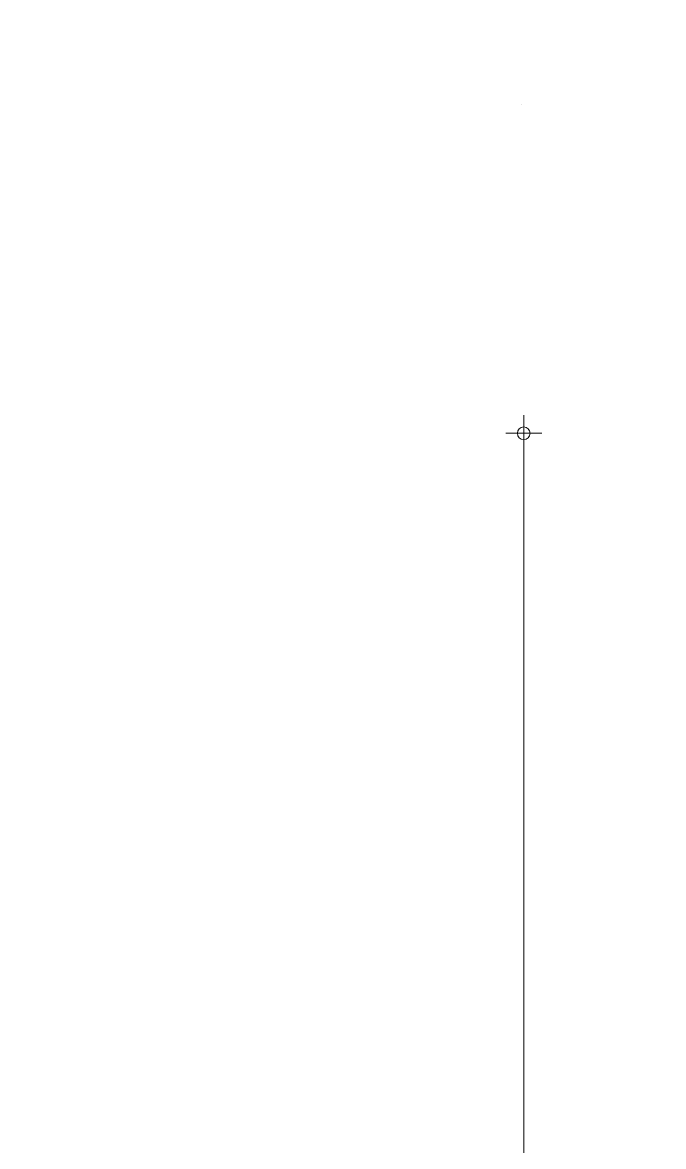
# Model space of a CAD drawing. Header units: metres. Extents: x -36.1 to 26, y -0.1 to 41.9.
# Drawn here: x -14.75 to -11.19, y 8.93 to 15.17 of the extents above; entities that cross this region are included whole.
import ezdxf

# ---------------------------------------------------------------- set-up
doc = ezdxf.new("R2010")
doc.units = ezdxf.units.M
doc.header["$MEASUREMENT"] = 0
doc.layers.add('Calque commun', color=7, linetype='Continuous')

# ---------------------------------------------------------------- blocks, each defined once
blk = doc.blocks.new('new8')
at = {"layer": 'Calque commun', "color": 5, "linetype": 'Continuous', "lineweight": 9}
blk.add_arc((0, 0), 0.5, 0, 359.99941, dxfattribs=at)
blk = doc.blocks.new('DimLine8380')
at = {"layer": 'Calque commun', "color": 5, "linetype": 'Continuous', "lineweight": 9}
for p, q in [((-11.9636, 12.8909), (-11.9636, 12.9909)), ((-12.0636, 12.8909), (-11.8636, 12.8909)), ((-11.9636, 3.8909), (-11.9636, 12.8909))]:
    blk.add_line(p, q, dxfattribs=at)
at = {"layer": 'Calque commun', "color": 5, "linetype": 'Continuous', "lineweight": 9, "xscale": 0.07000000029802322, "yscale": 0.07000000029802322, "zscale": 0.07000000029802322, "rotation": 90}
blk.add_blockref('new8', (-11.9636, 12.8909), dxfattribs=at)

msp = doc.modelspace()

# ---------------------------------------------------------------- linework, layer by layer
at = {"layer": 'Calque commun', "color": 7, "linetype": 'Continuous', "lineweight": 9}
msp.add_line((-11.9767, 14.7139), (-11.9767, 14.7139), dxfattribs=at)

# ---------------------------------------------------------------- block references
at = {"layer": 'Calque commun', "color": 5, "linetype": 'Continuous', "lineweight": 9}
msp.add_blockref('DimLine8380', (0, 0), dxfattribs=at)

# ---------------------------------------------------------------- meshes
at = {"layer": 'Calque commun', "color": 7, "linetype": 'Continuous', "lineweight": 9}
mesh = msp.add_polyface(dxfattribs=at)
corners = [(25.9622, 41.8575), (-34.0378, 41.8575), (-34.0378, -0.1425), (25.9622, -0.1425)]
mesh.append_faces([[corners[k] for k in face] for face in [(0, 1, 2, 3)]], dxfattribs={"color": 7})

doc.saveas('drawing.dxf')
